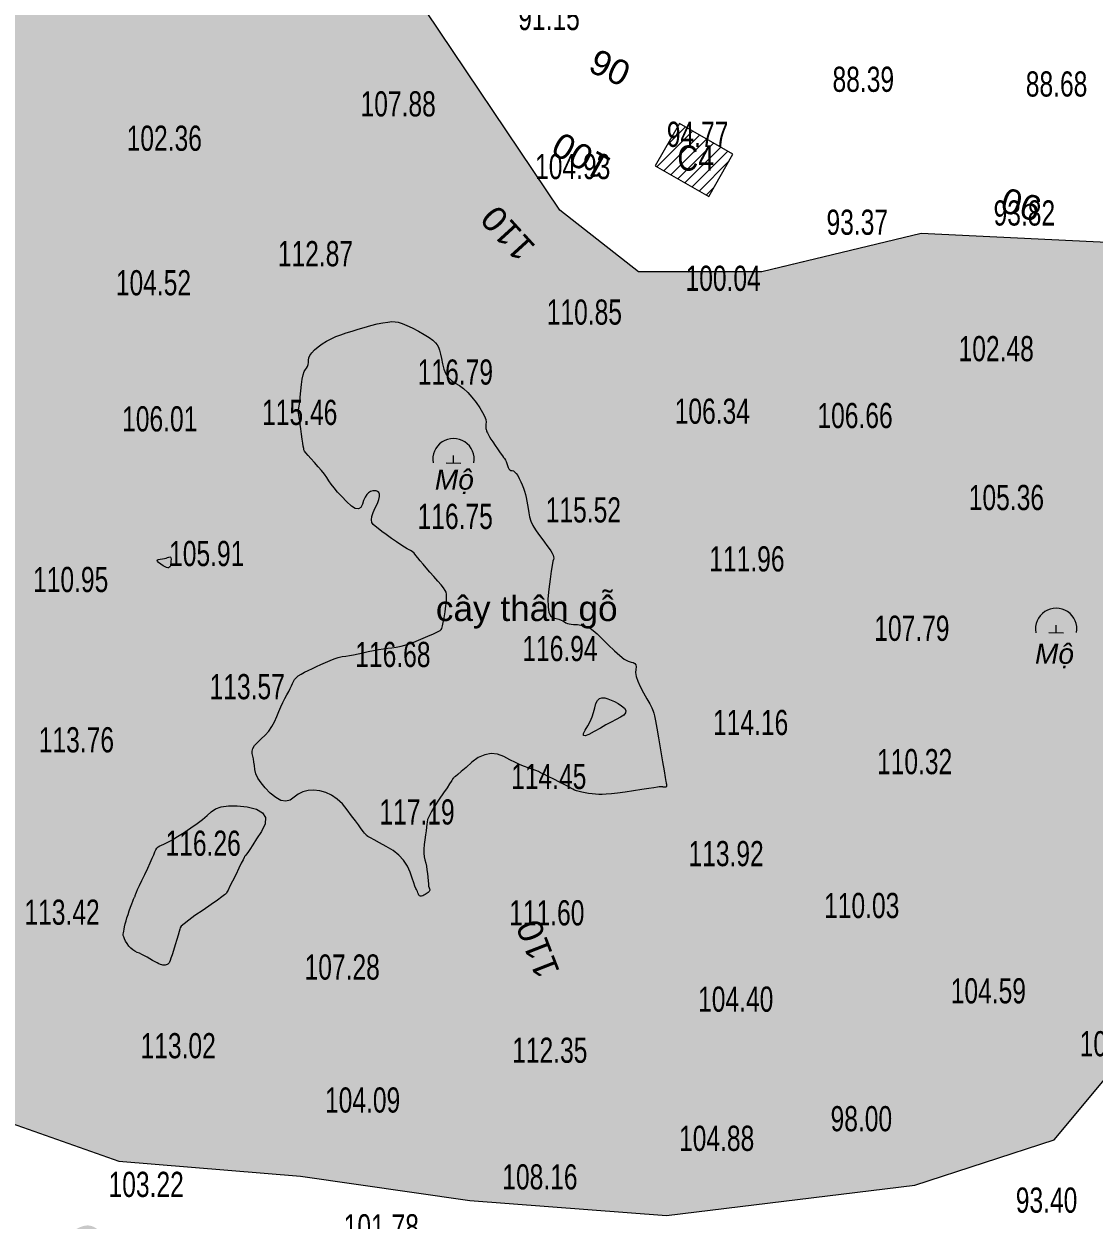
# Model space of a CAD drawing. Header units: metres. Extents: x 431006 to 434411, y 2469261 to 2473208.
# Drawn here: x 433014.6 to 433184.7, y 2471096.4 to 2471286.5 of the extents above; entities that cross this region are included whole.
import ezdxf
from ezdxf.enums import TextEntityAlignment as Align

# ---------------------------------------------------------------- set-up
doc = ezdxf.new("R2010")
doc.units = ezdxf.units.M
doc.header["$MEASUREMENT"] = 0
doc.linetypes.add('ACAD_ISO02W100', pattern=[15, 12, -3])
for name, color, linetype, lineweight in [('1', 8, 'Continuous', 18), ('CAO DO', 8, 'Continuous', 18), ('ghichutenrieng', 8, 'Continuous', 18), ('hanh nha', 8, 'Continuous', 18), ('ks_mo+nghia dia', 8, 'Continuous', 18), ('mat nuoc-ks', 8, 'DUONG_MEP_NUOC', 18), ('MH_DongMuc', 8, 'Continuous', 18), ('MH_DongMuc_Con', 8, 'Continuous', 18), ('nha cua-ks', 8, 'Continuous', 18), ('ranh gioi thuc vat-ks', 8, 'RAO_T_VAT', 18), ('thuc vat-ks', 8, 'Continuous', 18)]:
    doc.layers.add(name, color=color, linetype=linetype, lineweight=lineweight)
doc.styles.add('ghi chu ten rieng', font='')
doc.styles.add('ks_ten cong trinh', font='')
doc.styles.get("Standard").update_dxf_attribs({"font": 'arial.ttf'})
doc.styles.add('THUY', font='')
doc.styles.get('ghi chu ten rieng').set_extended_font_data('.VnArial', italic=True)
doc.styles.get('ks_ten cong trinh').set_extended_font_data('.VnArial')
doc.styles.get('THUY').set_extended_font_data('.VnArial NarrowH')
doc.linetypes.add('DUONG_MEP_NUOC', pattern='A,0.2,[130,ltypeshp.shx,S=0.15,R=0,X=0,Y=0.15],0.05,[130,ltypeshp.shx,S=0.15,R=0,X=0,Y=0.15],1', length=1.25)
doc.linetypes.add('RAO_T_VAT', pattern='A,0,[133,ltypeshp.shx,S=0.34,R=0,X=-0.17,Y=0],-2,[133,ltypeshp.shx,S=0.08,R=0,X=0,Y=0],-1.5,[133,ltypeshp.shx,S=0.08,R=0,X=0,Y=0],-1.5,[133,ltypeshp.shx,S=0.08,R=0,X=0,Y=0],-2', length=7)
pattern_1 = [(45, (0, 0), (-0.8838834765, 0.8838834765), [])]
pattern_2 = [(0, (14.8, 7.6), (0, 20), [0, -20]), (0, (14.76, 7.848), (0, 20), [0, -20]), (0, (14.648, 8.07), (0, 20), [0, -20]), (0, (14.47, 8.248), (0, 20), [0, -20]), (0, (14.248, 8.36), (0, 20), [0, -20]), (0, (14, 8.4), (0, 20), [0, -20]), (0, (13.752, 8.36), (0, 20), [0, -20]), (0, (13.53, 8.248), (0, 20), [0, -20]), (0, (13.352, 8.07), (0, 20), [0, -20]), (0, (13.24, 7.848), (0, 20), [0, -20]), (0, (13.2, 7.6), (0, 20), [0, -20]), (0, (13.24, 7.352), (0, 20), [0, -20]), (0, (13.352, 7.13), (0, 20), [0, -20]), (0, (13.53, 6.952), (0, 20), [0, -20]), (0, (13.752, 6.84), (0, 20), [0, -20]), (0, (14, 6.8), (0, 20), [0, -20]), (0, (14.248, 6.84), (0, 20), [0, -20]), (0, (14.47, 6.952), (0, 20), [0, -20]), (0, (14.648, 7.13), (0, 20), [0, -20]), (0, (14.76, 7.352), (0, 20), [0, -20]), (0, (6.76, 15.352), (0, 20), [0, -20]), (0, (6.648, 15.13), (0, 20), [0, -20]), (0, (6.47, 14.952), (0, 20), [0, -20]), (0, (6.248, 14.84), (0, 20), [0, -20]), (0, (6, 14.8), (0, 20), [0, -20]), (0, (5.752, 14.84), (0, 20), [0, -20]), (0, (5.53, 14.952), (0, 20), [0, -20]), (0, (5.352, 15.13), (0, 20), [0, -20]), (0, (5.24, 15.352), (0, 20), [0, -20]), (0, (5.2, 15.6), (0, 20), [0, -20]), (0, (5.24, 15.848), (0, 20), [0, -20]), (0, (5.352, 16.07), (0, 20), [0, -20]), (0, (5.53, 16.248), (0, 20), [0, -20]), (0, (5.752, 16.36), (0, 20), [0, -20]), (0, (6, 16.4), (0, 20), [0, -20]), (0, (6.248, 16.36), (0, 20), [0, -20]), (0, (6.47, 16.248), (0, 20), [0, -20]), (0, (6.648, 16.07), (0, 20), [0, -20]), (0, (6.76, 15.848), (0, 20), [0, -20]), (0, (6.8, 15.6), (0, 20), [0, -20]), (0, (14, 4), (0, 20), [1.086, -18.914]), (0, (6, 12), (0, 20), [1.086, -18.914]), (90, (14, 4), (-20, 1e-15), [2.8, -17.2]), (90, (6, 12), (-20, 1e-15), [2.8, -17.2])]

# ---------------------------------------------------------------- blocks, each defined once
blk = doc.blocks.new('121223')
at = {"layer": 'ks_mo+nghia dia', "flags": 128}
blk.add_lwpolyline([(2.25, 0.07, 1.2), (-2.25, -0.07)], format="xyb", dxfattribs=at)
for points in [[(-0.81, -0.02), (0.81, 0.02)], [(0, 0), (-0.02, 0.81)]]:
    blk.add_lwpolyline(points, dxfattribs=at)

msp = doc.modelspace()

# ---------------------------------------------------------------- hatches: boundary and pattern name
at = {"layer": 'hanh nha', "lineweight": 0}
h = msp.add_hatch(dxfattribs=at)
h.set_pattern_fill('ANSI31', color=8, scale=10, style=0)
h.set_pattern_definition(pattern_1)
h.paths.add_polyline_path([(433118.8, 2471270.7), (433114.95, 2471263.98), (433123.44, 2471259.11), (433127.29, 2471265.84)])
h.paths.add_polyline_path([(433117.42, 2471262.13), (433125.35, 2471262.13), (433125.35, 2471268.34), (433117.42, 2471268.34)], flags=25)
h = msp.add_hatch(dxfattribs=at)
h.set_pattern_fill('ANSI31', color=32, scale=10, style=0)
h.set_pattern_definition(pattern_1)
h.paths.add_polyline_path([(433118.8, 2471270.7), (433114.95, 2471263.98), (433123.44, 2471259.11), (433127.29, 2471265.84)])
h.paths.add_polyline_path([(433117.42, 2471262.13), (433125.35, 2471262.13), (433125.35, 2471268.34), (433117.42, 2471268.34)], flags=25)
at = {"layer": 'mat nuoc-ks', "linetype": 'ACAD_ISO02W100'}
h = msp.add_hatch(dxfattribs=at)
h.set_pattern_fill('MUDST', color=8, scale=10, style=0)
edge = h.paths.add_edge_path()
edge.add_spline(control_points=[(433569.9, 2471218.68), (433572.5, 2471223.2), (433578.27, 2471231.77), (433584.56, 2471243.51), (433591.83, 2471249.76), (433592.23, 2471254.51), (433590.77, 2471256.89), (433587, 2471261.87), (433584.93, 2471268.88), (433579.85, 2471272.67), (433577.17, 2471273.64), (433571.36, 2471271.9), (433565.26, 2471261.52), (433557.77, 2471249.62), (433550.23, 2471235.21), (433536.79, 2471227.31), (433529.02, 2471216.95), (433525.53, 2471209.52), (433524.49, 2471204.76), (433529.24, 2471200.56), (433532.55, 2471194.39), (433537.76, 2471188.39), (433542.67, 2471187.41), (433545.22, 2471186.72), (433549.27, 2471188.08), (433553.46, 2471197), (433562.85, 2471205.74), (433567.65, 2471214.78), (433569.9, 2471218.68)], knot_values=[0, 0, 0, 0, 15.668948, 30.796388, 40.436659, 42.139875, 44.560425, 48.45629, 61.128792, 64.961136, 67.175633, 69.359874, 82.360227, 100.402317, 113.119858, 129.807315, 145.954708, 150.664909, 155.057005, 158.937635, 168.218878, 176.867974, 180.987826, 183.078612, 184.599529, 193.340147, 210.092845, 223.57294, 223.57294, 223.57294, 223.57294], degree=3, periodic=0)
edge = h.paths.add_edge_path()
edge.add_spline(control_points=[(433495.9, 2471159.05), (433498.98, 2471160.91), (433504.23, 2471165.26), (433510.25, 2471171.34), (433515.72, 2471175.19), (433519.6, 2471177.52), (433522.55, 2471184.25), (433515.74, 2471189.84), (433510.89, 2471194.05), (433506.97, 2471196.17), (433498.01, 2471192.79), (433490.96, 2471183.49), (433477.94, 2471181.96), (433468.95, 2471179.86), (433461.27, 2471176.78), (433455.11, 2471175.84), (433450.91, 2471174.71), (433447.4, 2471173.6), (433446.56, 2471167.73), (433448.21, 2471160.72), (433449.92, 2471153.48), (433452.5, 2471147.95), (433456.94, 2471147.71), (433460.86, 2471150.54), (433469.8, 2471152.58), (433478.52, 2471155.22), (433488.3, 2471156.87), (433493.35, 2471157.5), (433495.9, 2471159.05)], knot_values=[0, 0, 0, 0, 10.791761, 20.333929, 25.54083, 30.969969, 33.446802, 46.368645, 50.382737, 53.708769, 58.95768, 76.82401, 86.731495, 96.834751, 104.68576, 111.451638, 115.266931, 118.104741, 121.499983, 131.092272, 140.011535, 144.966647, 146.709985, 152.571694, 158.77522, 174.112711, 179.784172, 188.741451, 188.741451, 188.741451, 188.741451], degree=3, periodic=0)
edge = h.paths.add_edge_path()
edge.add_spline(control_points=[(433743.81, 2471247.64), (433745.85, 2471249.28), (433749.33, 2471253.77), (433752.32, 2471260.67), (433754.41, 2471267.8), (433752.02, 2471273.46), (433749.19, 2471279.06), (433744.31, 2471281.45), (433740.51, 2471283.25), (433738.23, 2471283.08), (433736.71, 2471283.14), (433735.05, 2471281.37), (433733.63, 2471276.52), (433734.3, 2471268.38), (433730.92, 2471257.77), (433725.68, 2471250.58), (433722.87, 2471243.14), (433724.87, 2471238.32), (433727.1, 2471234.42), (433729.85, 2471233.16), (433732.27, 2471233.57), (433735.08, 2471235.98), (433739.03, 2471240.57), (433741.33, 2471245.64), (433743.81, 2471247.64)], knot_values=[0, 0, 0, 0, 7.851156, 16.56235, 22.79503, 29.197068, 34.338262, 41.198679, 44.932676, 46.570368, 48.085387, 49.199584, 53.454223, 62.861025, 73.461895, 85.864055, 89.733162, 96.524199, 100.47012, 102.903182, 105.085416, 107.429482, 113.783848, 123.33937, 123.33937, 123.33937, 123.33937], degree=3, periodic=0)
edge = h.paths.add_edge_path()
edge.add_spline(control_points=[(433691.81, 2471316.9), (433687.44, 2471313.7), (433681.93, 2471310.49), (433675.26, 2471306.1), (433674.77, 2471302.47), (433676.48, 2471297.8), (433678.26, 2471293.13), (433681.77, 2471288.77), (433689.17, 2471291.09), (433698.87, 2471297.93), (433710.76, 2471302.63), (433718.5, 2471305.4), (433720.48, 2471307.12), (433720.09, 2471312.12), (433718.02, 2471318), (433715.89, 2471324.71), (433713.12, 2471327.62), (433711.1, 2471328.9), (433706.64, 2471328.4), (433700.46, 2471323.44), (433695.04, 2471319.27), (433691.81, 2471316.9)], knot_values=[0, 0, 0, 0, 16.241053, 20.060078, 22.350535, 26.574024, 34.69138, 38.124263, 41.304168, 55.609429, 75.28685, 78.436866, 80.660947, 82.369477, 92.69318, 99.939606, 102.790019, 104.655068, 106.843108, 115.597996, 127.637643, 127.637643, 127.637643, 127.637643], degree=3, periodic=0)
edge = h.paths.add_edge_path()
edge.add_spline(control_points=[(433411.17, 2471179.13), (433411.1, 2471181.52), (433411.83, 2471185.32), (433413.66, 2471190.28), (433410.6, 2471194.4), (433404.36, 2471196.25), (433397.15, 2471198.5), (433390.09, 2471197.27), (433380.98, 2471192.17), (433378, 2471180.67), (433373.12, 2471171.93), (433374.1, 2471165.38), (433381.6, 2471164.39), (433388.76, 2471166.33), (433396.78, 2471166.04), (433402.51, 2471168.1), (433408.02, 2471169.04), (433409.28, 2471174.34), (433411.22, 2471177.37), (433411.17, 2471179.13)], knot_values=[0, 0, 0, 0, 7.164413, 11.963829, 14.164885, 21.648544, 30.769172, 36.593235, 42.637805, 61.05058, 69.330958, 72.396011, 79.028019, 87.401143, 96.076162, 102.031465, 106.145938, 111.306011, 116.594786, 116.594786, 116.594786, 116.594786], degree=3, periodic=0)
edge = h.paths.add_edge_path()
edge.add_spline(control_points=[(433437.7, 2471207.71), (433441.57, 2471209.7), (433447.14, 2471213.43), (433451.73, 2471219.53), (433454.66, 2471223.12), (433455.44, 2471227.53), (433454.48, 2471232.5), (433451.73, 2471237.4), (433446.22, 2471239.33), (433440.6, 2471238.53), (433434.75, 2471238.26), (433426.4, 2471235.93), (433420.51, 2471228.01), (433413.91, 2471219.97), (433412.49, 2471212.32), (433410.94, 2471207.22), (433411.33, 2471202.17), (433416.48, 2471200.54), (433419.99, 2471198.12), (433422.82, 2471196.93), (433424.7, 2471197.63), (433429.19, 2471201.61), (433433.35, 2471205.47), (433437.7, 2471207.71)], knot_values=[0, 0, 0, 0, 13.052374, 19.47952, 22.955741, 26.719368, 32.427049, 38.051426, 42.526484, 48.952126, 54.917155, 60.160813, 74.325072, 82.912655, 91.095923, 97.072904, 99.061958, 105.469645, 110.247247, 112.778911, 113.961503, 116.04848, 130.711878, 130.711878, 130.711878, 130.711878], degree=3, periodic=0)
edge = h.paths.add_edge_path()
edge.add_spline(control_points=[(433420.99, 2471145.15), (433419.16, 2471145.92), (433416.63, 2471147.32), (433413.12, 2471149.2), (433410.26, 2471149.39), (433407.84, 2471148.99), (433405.8, 2471148.18), (433405.14, 2471146.24), (433403.79, 2471144.2), (433405.58, 2471140.4), (433407.68, 2471136.71), (433410.15, 2471133.23), (433412.49, 2471130.66), (433415.99, 2471129.73), (433419.24, 2471129.88), (433422.19, 2471130.27), (433424.84, 2471130.32), (433426.98, 2471132.24), (433428.84, 2471133.82), (433429.12, 2471135.96), (433429.46, 2471138.63), (433425.83, 2471141.91), (433423.14, 2471144.25), (433420.99, 2471145.15)], knot_values=[0, 0, 0, 0, 5.940014, 8.707143, 11.814228, 14.255488, 16.201992, 17.891792, 20.165927, 23.100072, 29.260309, 33.465115, 35.812697, 39.518374, 43.755832, 45.560096, 48.497174, 51.345389, 53.969259, 55.413184, 57.702023, 61.647403, 68.663212, 68.663212, 68.663212, 68.663212], degree=3, periodic=0)
edge = h.paths.add_edge_path()
edge.add_spline(control_points=[(433283.63, 2471117.57), (433283.16, 2471119.07), (433282.44, 2471121.48), (433280.6, 2471124.73), (433278.35, 2471127.56), (433274.79, 2471129.34), (433271.29, 2471131.55), (433267.66, 2471132.19), (433265.21, 2471133.15), (433263.69, 2471133.49), (433260.8, 2471132.6), (433257.79, 2471128.82), (433253.2, 2471126.07), (433250.26, 2471122.96), (433248.97, 2471120.45), (433247.93, 2471118.37), (433248.48, 2471115.94), (433251.67, 2471114), (433254.98, 2471111.61), (433257.25, 2471108.09), (433258.58, 2471104.37), (433260.15, 2471101.19), (433260.97, 2471098.79), (433261.54, 2471097.82), (433262.98, 2471096.64), (433266.46, 2471097.82), (433271.42, 2471097.67), (433276.63, 2471100.19), (433281.52, 2471101.74), (433284.08, 2471103.7), (433285.53, 2471104.73), (433285.92, 2471107.64), (433285.23, 2471111.88), (433284.2, 2471115.77), (433283.63, 2471117.57)], knot_values=[0, 0, 0, 0, 4.708643, 7.475757, 11.194921, 15.330325, 19.260446, 23.510573, 26.186164, 27.231166, 28.068974, 35.053057, 40.926298, 44.136596, 47.691937, 49.448753, 50.885611, 54.669146, 59.921195, 63.223059, 66.985804, 71.771868, 73.837006, 74.585152, 75.100688, 79.294761, 83.889385, 90.366541, 96.123442, 99.077095, 100.192779, 101.153811, 107.488784, 113.164855, 113.164855, 113.164855, 113.164855], degree=3, periodic=0)
edge = h.paths.add_edge_path()
edge.add_spline(control_points=[(433285.18, 2471200.3), (433287.28, 2471198.33), (433290.54, 2471195.25), (433295.89, 2471192.08), (433299.64, 2471190.13), (433303.08, 2471189.84), (433305.44, 2471191.39), (433306.57, 2471194.38), (433307.38, 2471199.18), (433302.06, 2471204.59), (433293.89, 2471206.44), (433288.78, 2471212.05), (433284.76, 2471215.89), (433280.69, 2471215.74), (433277.34, 2471212.76), (433279.03, 2471206.01), (433282.62, 2471202.69), (433285.18, 2471200.3)], knot_values=[0, 0, 0, 0, 8.64401, 13.35178, 18.6244, 21.267584, 23.183196, 26.61273, 30.546438, 37.094598, 46.508781, 55.188335, 59.657587, 62.131709, 66.834079, 70.701759, 81.189482, 81.189482, 81.189482, 81.189482], degree=3, periodic=0)
edge = h.paths.add_edge_path()
edge.add_spline(control_points=[(433315.02, 2471177.8), (433315.95, 2471175.63), (433317.37, 2471171.8), (433319.49, 2471167.55), (433320.54, 2471164.49), (433322.87, 2471163.62), (433325.58, 2471163.55), (433328.8, 2471165.35), (433332.32, 2471166.86), (433335.57, 2471168.66), (433338.03, 2471171.13), (433338.18, 2471174.46), (433335.87, 2471181.95), (433330.6, 2471188.95), (433325.57, 2471194.64), (433323.37, 2471197.3), (433319.83, 2471196.25), (433316.26, 2471196.34), (433313.18, 2471194.64), (433311.25, 2471192.68), (433309.34, 2471189.7), (433312.13, 2471184.3), (433313.88, 2471180.47), (433315.02, 2471177.8)], knot_values=[0, 0, 0, 0, 7.070893, 12.0797, 14.738254, 15.91586, 19.28845, 22.520162, 26.772944, 30.796942, 33.714156, 36.698107, 40.179434, 57.268243, 61.713482, 63.717825, 66.822921, 71.391263, 74.679278, 76.871929, 79.765986, 84.45894, 93.163685, 93.163685, 93.163685, 93.163685], degree=3, periodic=0)
edge = h.paths.add_edge_path()
edge.add_spline(control_points=[(433332.47, 2471135.3), (433334.96, 2471134.61), (433339.1, 2471132.56), (433343.94, 2471129.6), (433347.15, 2471127.06), (433351.47, 2471127.55), (433353.41, 2471131.69), (433356.36, 2471135.07), (433357.35, 2471138.33), (433359.41, 2471140.29), (433359, 2471143.24), (433353.47, 2471145.49), (433348.55, 2471149.37), (433345.57, 2471154.86), (433345.78, 2471158.82), (433344.14, 2471161.75), (433343.47, 2471165.07), (433340.85, 2471166.53), (433338.09, 2471166.19), (433334.36, 2471165.93), (433330.97, 2471163.89), (433325.68, 2471160.77), (433320.75, 2471157.13), (433318.08, 2471152.15), (433315.86, 2471149.16), (433317.49, 2471145.37), (433321.98, 2471139.68), (433327.98, 2471136.53), (433332.47, 2471135.3)], knot_values=[0, 0, 0, 0, 7.773387, 13.584522, 17.337568, 19.379688, 25.69711, 29.342284, 32.925118, 35.788865, 37.080482, 41.11992, 51.634229, 56.341687, 58.967044, 63.206323, 66.221849, 68.641153, 71.313415, 74.442529, 79.773773, 82.814827, 93.0403, 97.218875, 100.037485, 103.419275, 108.275027, 122.238503, 122.238503, 122.238503, 122.238503], degree=3, periodic=0)
edge = h.paths.add_edge_path()
edge.add_spline(control_points=[(433297.05, 2471034.53), (433298, 2471038.93), (433300.15, 2471046.26), (433302.75, 2471054.65), (433304.08, 2471058.9), (433304.3, 2471060.65), (433301.26, 2471064.35), (433295.74, 2471065.19), (433291.23, 2471067.66), (433289.42, 2471068.12), (433285.7, 2471066), (433283.35, 2471056.82), (433277.27, 2471044.72), (433271.03, 2471033.36), (433269.58, 2471025.45), (433269.22, 2471021.65), (433272.23, 2471019.5), (433274.75, 2471017.16), (433278.29, 2471016.21), (433280.9, 2471017.35), (433284.54, 2471017.94), (433289.42, 2471022.75), (433295.6, 2471027.41), (433296.7, 2471032.92), (433297.05, 2471034.53)], knot_values=[0, 0, 0, 0, 13.494391, 22.987683, 26.09904, 27.126986, 27.969547, 39.804555, 42.463137, 43.554823, 45.187978, 54.389295, 69.881883, 87.015905, 91.885646, 94.645982, 97.468252, 102.058136, 105.25142, 107.634378, 110.408989, 116.127049, 127.512394, 132.449521, 132.449521, 132.449521, 132.449521], degree=3, periodic=0)
edge = h.paths.add_edge_path()
edge.add_spline(control_points=[(433222.58, 2471080.23), (433225.92, 2471080.97), (433233.34, 2471082.5), (433241.98, 2471084.65), (433249.6, 2471085.42), (433253.88, 2471087.27), (433257.16, 2471090.54), (433257.38, 2471096.17), (433253.26, 2471100.9), (433250.78, 2471107.55), (433246.15, 2471110.27), (433239.76, 2471112.87), (433232.37, 2471111.73), (433223.82, 2471109.66), (433217.35, 2471106.73), (433212.17, 2471102.26), (433206.99, 2471102.11), (433202.92, 2471103.64), (433199.38, 2471103.53), (433195.56, 2471103.44), (433192.96, 2471100.75), (433189.98, 2471097.11), (433191.14, 2471090.83), (433190.76, 2471084.54), (433193.16, 2471079.48), (433194.04, 2471075.84), (433195.64, 2471073.9), (433197.88, 2471072.43), (433201.68, 2471074.63), (433206.24, 2471075.85), (433211.87, 2471078.18), (433217.32, 2471079.31), (433221.16, 2471079.92), (433222.58, 2471080.23)], knot_values=[0, 0, 0, 0, 10.262676, 22.749285, 26.653975, 33.167794, 36.37943, 39.930761, 48.744527, 54.346588, 60.666486, 63.986025, 75.001958, 81.850859, 90.613509, 96.044669, 101.844858, 105.009823, 108.999559, 112.435351, 115.920906, 119.724409, 126.02728, 133.656882, 138.550398, 142.545182, 144.68781, 146.004443, 150.18674, 155.861973, 160.905422, 168.202057, 172.557603, 172.557603, 172.557603, 172.557603], degree=3, periodic=0)
edge = h.paths.add_edge_path()
edge.add_spline(control_points=[(433116.26, 2470987.3), (433117.86, 2470989.98), (433120.43, 2470994.4), (433124.07, 2471000.79), (433128.4, 2471003.42), (433130.09, 2471007.16), (433128.33, 2471011.27), (433123.89, 2471014.89), (433119.44, 2471018.83), (433115.61, 2471021.66), (433112.88, 2471022.25), (433109.94, 2471022.63), (433108.7, 2471018.57), (433108.64, 2471015.07), (433106.03, 2471011.44), (433102.49, 2471010.49), (433097.39, 2471007.35), (433098.68, 2470999.04), (433091.43, 2470996.11), (433090.31, 2470990.74), (433088.49, 2470986.36), (433092.02, 2470980.94), (433097.89, 2470977.95), (433103.63, 2470977.07), (433107.92, 2470976.87), (433110.51, 2470979.14), (433113.8, 2470982.13), (433115.2, 2470985.51), (433116.26, 2470987.3)], knot_values=[0, 0, 0, 0, 9.368311, 15.458074, 21.658447, 24.044025, 26.995478, 34.085003, 41.105369, 45.021243, 47.96941, 49.674176, 53.045252, 58.0172, 60.896219, 65.534076, 68.805932, 77.883191, 84.957513, 88.337043, 93.946158, 98.082708, 106.212865, 113.01431, 115.746521, 118.474801, 122.873735, 129.125352, 129.125352, 129.125352, 129.125352], degree=3, periodic=0)
edge = h.paths.add_edge_path()
edge.add_spline(control_points=[(433105.97, 2471043.75), (433106.6, 2471042.87), (433108.22, 2471041.25), (433110.59, 2471039.64), (433112.36, 2471038.08), (433113.79, 2471038.08), (433115.85, 2471038.71), (433117.95, 2471042.3), (433120.24, 2471047.33), (433122.02, 2471052.24), (433123.08, 2471055.35), (433123.46, 2471057.2), (433119.03, 2471059.29), (433112.5, 2471057.12), (433105.7, 2471057.05), (433102.18, 2471058.21), (433100.58, 2471057.36), (433100.66, 2471055.48), (433100.8, 2471052.19), (433103.57, 2471048.5), (433105.01, 2471045.08), (433105.97, 2471043.75)], knot_values=[0, 0, 0, 0, 3.227606, 6.745413, 8.763181, 9.951452, 10.843698, 15.133045, 21.272505, 28.078949, 30.213954, 31.74428, 32.763172, 43.455449, 51.440696, 53.015325, 54.161476, 56.234607, 57.946938, 64.230526, 69.158211, 69.158211, 69.158211, 69.158211], degree=3, periodic=0)
edge = h.paths.add_edge_path()
edge.add_spline(control_points=[(433028.78, 2471065.9), (433030.32, 2471065.89), (433033.09, 2471066.38), (433036.68, 2471068.71), (433040.81, 2471070.07), (433045.33, 2471071.54), (433050.94, 2471071.13), (433058.14, 2471068.74), (433066.15, 2471065.53), (433072.68, 2471061.95), (433077.59, 2471062.19), (433082.24, 2471065.38), (433084.74, 2471070.82), (433088.09, 2471075.89), (433089.47, 2471080.9), (433084.69, 2471086.27), (433078.51, 2471089.35), (433072.78, 2471093.14), (433063.81, 2471093.25), (433053.9, 2471091.88), (433043.29, 2471090.17), (433036.31, 2471090.23), (433031.64, 2471091.96), (433027.99, 2471093.3), (433025.11, 2471096.31), (433019.73, 2471093.26), (433014.56, 2471089.1), (433008.28, 2471084.31), (433007.2, 2471078.89), (433009.05, 2471074.26), (433013.63, 2471070.18), (433018.6, 2471067.07), (433023.7, 2471064.77), (433026.9, 2471065.93), (433028.78, 2471065.9)], knot_values=[0, 0, 0, 0, 4.627449, 8.094903, 12.749427, 17.645115, 22.194784, 29.301949, 40.298733, 48.332935, 50.880819, 54.628521, 64.485957, 68.255899, 73.159941, 78.534316, 87.765236, 94.520527, 98.339878, 114.19586, 124.654001, 130.612313, 134.818815, 139.430504, 142.517341, 145.70266, 155.516669, 164.40645, 167.459067, 171.408877, 178.699997, 185.394016, 189.220057, 194.856333, 194.856333, 194.856333, 194.856333], degree=3, periodic=0)
edge = h.paths.add_edge_path()
edge.add_spline(control_points=[(433156.24, 2471052.73), (433153.84, 2471054.15), (433151.3, 2471058.3), (433148.25, 2471062.47), (433144.88, 2471064.74), (433140.83, 2471063.68), (433134.66, 2471061.96), (433128.96, 2471056.33), (433125.65, 2471048.07), (433123.52, 2471040.19), (433125.37, 2471031.38), (433132.2, 2471025.77), (433137.05, 2471020.33), (433142.18, 2471018.82), (433146.09, 2471019.75), (433150.31, 2471021.47), (433157.31, 2471025.45), (433161.56, 2471031.99), (433166.45, 2471036.3), (433167.46, 2471038.78), (433166.95, 2471042.56), (433161.63, 2471046.46), (433158.62, 2471051.33), (433156.24, 2471052.73)], knot_values=[0, 0, 0, 0, 8.384023, 13.844371, 15.579185, 20.145863, 25.237957, 35.165999, 42.382959, 51.955984, 59.312078, 67.804495, 77.753648, 80.695753, 83.221209, 89.594827, 94.417745, 107.07313, 112.448975, 113.570617, 114.950834, 123.455546, 131.731679, 131.731679, 131.731679, 131.731679], degree=3, periodic=0)
h.paths.add_polyline_path([(433555.34, 2471224.65), (433563.29, 2471224.65), (433563.29, 2471233.48), (433555.34, 2471233.48)], flags=24)
h.paths.add_polyline_path([(433480.9, 2471164.71), (433488.85, 2471164.71), (433488.85, 2471173.55), (433480.9, 2471173.55)], flags=24)
h.paths.add_polyline_path([(433736.12, 2471252.13), (433744.08, 2471252.13), (433744.08, 2471260.97), (433736.12, 2471260.97)], flags=24)
h.paths.add_polyline_path([(433693.12, 2471303.63), (433701.07, 2471303.63), (433701.07, 2471312.46), (433693.12, 2471312.46)], flags=24)
h.paths.add_polyline_path([(433389.81, 2471175.36), (433397.77, 2471175.36), (433397.77, 2471184.2), (433389.81, 2471184.2)], flags=24)
h.paths.add_polyline_path([(433428.74, 2471218.54), (433436.69, 2471218.54), (433436.69, 2471227.37), (433428.74, 2471227.37)], flags=24)
h.paths.add_polyline_path([(433415.26, 2471134.65), (433423.21, 2471134.65), (433423.21, 2471143.48), (433415.26, 2471143.48)], flags=24)
h.paths.add_polyline_path([(433290.19, 2471197.11), (433298.14, 2471197.11), (433298.14, 2471205.94), (433290.19, 2471205.94)], flags=24)
h.paths.add_polyline_path([(433320.6, 2471175.07), (433328.56, 2471175.07), (433328.56, 2471183.9), (433320.6, 2471183.9)], flags=24)
h.paths.add_polyline_path([(433333.46, 2471140.53), (433341.41, 2471140.53), (433341.41, 2471149.37), (433333.46, 2471149.37)], flags=24)
h.paths.add_polyline_path([(433284.38, 2471036.05), (433292.33, 2471036.05), (433292.33, 2471044.88), (433284.38, 2471044.88)], flags=24)
h.paths.add_polyline_path([(433222.33, 2471088.3), (433230.29, 2471088.3), (433230.29, 2471097.13), (433222.33, 2471097.13)], flags=24)
h.paths.add_polyline_path([(433266.48, 2471110.23), (433274.43, 2471110.23), (433274.43, 2471119.07), (433266.48, 2471119.07)], flags=24)
h.paths.add_polyline_path([(433104.77, 2470992.83), (433112.72, 2470992.83), (433112.72, 2471001.66), (433104.77, 2471001.66)], flags=24)
h.paths.add_polyline_path([(433109.23, 2471045.95), (433117.19, 2471045.95), (433117.19, 2471054.78), (433109.23, 2471054.78)], flags=24)
h.paths.add_polyline_path([(433043.09, 2471076.73), (433051.04, 2471076.73), (433051.04, 2471085.56), (433043.09, 2471085.56)], flags=24)
h.paths.add_polyline_path([(433140, 2471037.03), (433147.96, 2471037.03), (433147.96, 2471045.86), (433140, 2471045.86)], flags=24)
at = {"layer": 'thuc vat-ks'}
h = msp.add_hatch(dxfattribs=at)
h.set_pattern_fill('217B', color=8, scale=20, style=0, pattern_type=2)
h.set_pattern_definition(pattern_2)
h.paths.add_polyline_path([(432933.4, 2471180), (432955.06, 2471173.27), (432963.24, 2471160.78), (432963.24, 2471144.92), (432971.9, 2471129.06), (432980.08, 2471123.29), (433029.66, 2471105.82), (433058.53, 2471103.42), (433085.48, 2471099.57), (433116.75, 2471097.17), (433156.21, 2471101.97), (433178.35, 2471109.18), (433187.97, 2471120.72), (433197.15, 2471170.89), (433207.73, 2471180.02), (433224.09, 2471183.86), (433253.45, 2471170.41), (433270.77, 2471164.64), (433283.28, 2471171.85), (433281.36, 2471190.11), (433266.44, 2471206.93), (433217.35, 2471250.34), (433157.22, 2471253.24), (433131.88, 2471247.16), (433112.28, 2471247.16), (433099.78, 2471256.95), (433076.39, 2471291.76), (433063.55, 2471306.27), (433039.56, 2471308.97), (433021.99, 2471309.65), (433008.47, 2471317.41), (432992.54, 2471340.35), (432981.05, 2471339), (432971.25, 2471328.88), (432960.78, 2471292.43), (432943.95, 2471282.24), (432938.73, 2471270.16), (432941.33, 2471242.83), (432932.55, 2471230.03), (432924.72, 2471225.06), (432919.73, 2471218.66), (432917.12, 2471208.47), (432918.31, 2471197.09), (432921.39, 2471190.69)])
h = msp.add_hatch(dxfattribs=at)
h.set_pattern_fill('217B', color=9, scale=20, style=0, pattern_type=2)
h.set_pattern_definition(pattern_2)
edge = h.paths.add_edge_path()
edge.add_line((433139.36, 2471248.96), (433131.88, 2471247.16))
edge.add_line((433131.88, 2471247.16), (433112.28, 2471247.16))
edge.add_line((433112.28, 2471247.16), (433099.78, 2471256.95))
edge.add_line((433099.78, 2471256.95), (433076.39, 2471291.76))
edge.add_line((433076.39, 2471291.76), (433063.55, 2471306.27))
edge.add_line((433063.55, 2471306.27), (433039.56, 2471308.97))
edge.add_line((433039.56, 2471308.97), (433021.99, 2471309.65))
edge.add_line((433021.99, 2471309.65), (433008.47, 2471317.41))
edge.add_line((433008.47, 2471317.41), (432992.54, 2471340.35))
edge.add_line((432992.54, 2471340.35), (432981.05, 2471339))
edge.add_line((432981.05, 2471339), (432971.25, 2471328.88))
edge.add_line((432971.25, 2471328.88), (432960.78, 2471292.43))
edge.add_line((432960.78, 2471292.43), (432943.95, 2471282.24))
edge.add_line((432943.95, 2471282.24), (432938.73, 2471270.16))
edge.add_line((432938.73, 2471270.16), (432941.33, 2471242.83))
edge.add_line((432941.33, 2471242.83), (432932.55, 2471230.03))
edge.add_line((432932.55, 2471230.03), (432924.72, 2471225.06))
edge.add_line((432924.72, 2471225.06), (432919.73, 2471218.66))
edge.add_line((432919.73, 2471218.66), (432917.12, 2471208.47))
edge.add_line((432917.12, 2471208.47), (432918.31, 2471197.09))
edge.add_line((432918.31, 2471197.09), (432921.39, 2471190.69))
edge.add_line((432921.39, 2471190.69), (432933.4, 2471180))
edge.add_line((432933.4, 2471180), (432955.06, 2471173.27))
edge.add_line((432955.06, 2471173.27), (432963.24, 2471160.78))
edge.add_line((432963.24, 2471160.78), (432963.24, 2471144.92))
edge.add_line((432963.24, 2471144.92), (432971.9, 2471129.06))
edge.add_line((432971.9, 2471129.06), (432980.08, 2471123.29))
edge.add_line((432980.08, 2471123.29), (433002.98, 2471115.22))

# ---------------------------------------------------------------- linework, layer by layer
at = {"layer": 'MH_DongMuc_Con', "color": 8, "lineweight": 0}
for points, elevation in [([(433070.76, 2471238.86), (433071.65, 2471239.05), (433072.41, 2471239.17), (433073.05, 2471239.23), (433073.57, 2471239.22), (433074.08, 2471239.13), (433074.71, 2471238.93), (433075.45, 2471238.63), (433076.31, 2471238.22), (433077.28, 2471237.71), (433078.22, 2471237.18), (433078.99, 2471236.69), (433079.59, 2471236.26), (433080.02, 2471235.87), (433080.29, 2471235.54), (433080.46, 2471235.17), (433080.63, 2471234.68), (433080.8, 2471234.08), (433080.96, 2471233.36), (433081.12, 2471232.52), (433081.32, 2471231.68), (433081.63, 2471230.96), (433082.04, 2471230.35), (433082.54, 2471229.85), (433083.15, 2471229.47), (433083.81, 2471229.09), (433084.47, 2471228.59), (433085.13, 2471227.98), (433085.79, 2471227.25), (433086.45, 2471226.4), (433087.05, 2471225.55), (433087.5, 2471224.81), (433087.82, 2471224.19), (433088, 2471223.67), (433088.04, 2471223.27), (433088.02, 2471222.94), (433088.01, 2471222.66), (433088.01, 2471222.43), (433088.03, 2471222.25), (433088.06, 2471222.11), (433088.1, 2471221.99), (433088.14, 2471221.86), (433088.19, 2471221.73), (433088.25, 2471221.58), (433088.32, 2471221.43), (433088.42, 2471221.23), (433088.59, 2471220.94), (433088.82, 2471220.57), (433089.12, 2471220.11), (433089.48, 2471219.57), (433089.86, 2471219.02), (433090.18, 2471218.56), (433090.45, 2471218.18), (433090.67, 2471217.88), (433090.84, 2471217.66), (433090.98, 2471217.47), (433091.11, 2471217.24), (433091.24, 2471216.98), (433091.35, 2471216.69), (433091.45, 2471216.37), (433091.56, 2471216.06), (433091.69, 2471215.83), (433091.84, 2471215.67), (433092, 2471215.58), (433092.18, 2471215.56), (433092.38, 2471215.52), (433092.59, 2471215.37), (433092.82, 2471215.12), (433093.07, 2471214.76), (433093.33, 2471214.3), (433093.58, 2471213.78), (433093.81, 2471213.27), (433094, 2471212.77), (433094.17, 2471212.27), (433094.31, 2471211.77), (433094.43, 2471211.26), (433094.54, 2471210.72), (433094.65, 2471210.14), (433094.74, 2471209.52), (433094.83, 2471208.87), (433094.96, 2471208.19), (433095.18, 2471207.51), (433095.49, 2471206.83), (433095.89, 2471206.14), (433096.38, 2471205.45), (433096.89, 2471204.78), (433097.34, 2471204.19), (433097.73, 2471203.65), (433098.07, 2471203.18), (433098.34, 2471202.78), (433098.56, 2471202.43), (433098.71, 2471202.12), (433098.79, 2471201.86), (433098.8, 2471201.64), (433098.75, 2471201.45), (433098.66, 2471201.14), (433098.54, 2471200.5), (433098.39, 2471199.56), (433098.22, 2471198.3), (433098.03, 2471196.73), (433097.89, 2471195.17), (433097.9, 2471193.93), (433098.04, 2471193.01), (433098.32, 2471192.42), (433098.75, 2471192.16), (433099.21, 2471192.05), (433099.62, 2471191.94), (433099.97, 2471191.81), (433100.26, 2471191.67), (433100.5, 2471191.52), (433100.72, 2471191.37), (433100.97, 2471191.26), (433101.26, 2471191.18), (433101.58, 2471191.14), (433101.93, 2471191.12), (433102.28, 2471191.11), (433102.59, 2471191.09), (433102.86, 2471191.05), (433103.09, 2471191), (433103.28, 2471190.94), (433103.45, 2471190.88), (433103.64, 2471190.82), (433103.84, 2471190.76), (433104.06, 2471190.71), (433104.29, 2471190.66), (433104.61, 2471190.51), (433105.09, 2471190.16), (433105.72, 2471189.6), (433106.52, 2471188.84), (433107.47, 2471187.88), (433108.44, 2471186.91), (433109.29, 2471186.16), (433110.01, 2471185.61), (433110.61, 2471185.26), (433111.09, 2471185.13), (433111.45, 2471185.05), (433111.71, 2471184.9), (433111.86, 2471184.67), (433111.9, 2471184.36), (433111.84, 2471183.96), (433111.8, 2471183.47), (433111.91, 2471182.85), (433112.15, 2471182.11), (433112.54, 2471181.24), (433113.07, 2471180.26), (433113.62, 2471179.29), (433114.06, 2471178.48), (433114.39, 2471177.83), (433114.61, 2471177.34), (433114.73, 2471177.02), (433114.82, 2471176.58), (433114.97, 2471175.79), (433115.18, 2471174.62), (433115.44, 2471173.08), (433115.77, 2471171.17), (433116.09, 2471169.29), (433116.34, 2471167.82), (433116.52, 2471166.77), (433116.64, 2471166.13), (433116.68, 2471165.91), (433116.69, 2471165.89), (433116.7, 2471165.84), (433116.72, 2471165.78), (433116.73, 2471165.7), (433116.74, 2471165.6), (433116.75, 2471165.5), (433116.74, 2471165.42), (433116.71, 2471165.35), (433116.67, 2471165.3), (433116.6, 2471165.26), (433116.53, 2471165.24), (433116.45, 2471165.23), (433116.38, 2471165.23), (433116.3, 2471165.24), (433116.22, 2471165.26), (433116.13, 2471165.29), (433116.02, 2471165.3), (433115.89, 2471165.3), (433115.75, 2471165.3), (433115.58, 2471165.28), (433115.28, 2471165.24), (433114.72, 2471165.16), (433113.9, 2471165.04), (433112.83, 2471164.88), (433111.5, 2471164.67), (433110.14, 2471164.47), (433108.95, 2471164.31), (433107.96, 2471164.2), (433107.14, 2471164.13), (433106.51, 2471164.1), (433105.98, 2471164.1), (433105.43, 2471164.13), (433104.89, 2471164.18), (433104.34, 2471164.25), (433103.8, 2471164.34), (433103.28, 2471164.44), (433102.82, 2471164.55), (433102.43, 2471164.67), (433102.11, 2471164.79), (433101.85, 2471164.93), (433101.54, 2471165.1), (433101.09, 2471165.34), (433100.48, 2471165.66), (433099.73, 2471166.04), (433098.83, 2471166.5), (433097.94, 2471166.94), (433097.24, 2471167.29), (433096.72, 2471167.55), (433096.39, 2471167.71), (433096.24, 2471167.78), (433096.13, 2471167.82), (433095.93, 2471167.89), (433095.63, 2471168), (433095.23, 2471168.14), (433094.74, 2471168.31), (433094.16, 2471168.53), (433093.48, 2471168.82), (433092.71, 2471169.18), (433091.84, 2471169.6), (433090.88, 2471170.1), (433089.87, 2471170.48), (433088.85, 2471170.58), (433087.83, 2471170.41), (433086.81, 2471169.94), (433085.79, 2471169.2), (433084.86, 2471168.39), (433084.11, 2471167.75), (433083.55, 2471167.27), (433083.18, 2471166.96), (433083, 2471166.81), (433082.92, 2471166.74), (433082.86, 2471166.69), (433082.81, 2471166.65), (433082.78, 2471166.61), (433082.76, 2471166.59), (433082.75, 2471166.57), (433082.74, 2471166.56), (433082.73, 2471166.54), (433082.72, 2471166.53), (433082.71, 2471166.53), (433082.7, 2471166.52), (433082.69, 2471166.49), (433082.67, 2471166.45), (433082.64, 2471166.4), (433082.61, 2471166.33), (433082.5, 2471166.16), (433082.25, 2471165.76), (433081.85, 2471165.16), (433081.3, 2471164.35), (433080.61, 2471163.32), (433079.92, 2471162.27), (433079.38, 2471161.38), (433078.99, 2471160.66), (433078.75, 2471160.1), (433078.67, 2471159.71), (433078.64, 2471159.35), (433078.6, 2471158.89), (433078.53, 2471158.33), (433078.44, 2471157.67), (433078.32, 2471156.9), (433078.21, 2471156.12), (433078.16, 2471155.41), (433078.17, 2471154.76), (433078.22, 2471154.19), (433078.33, 2471153.68), (433078.46, 2471153.19), (433078.57, 2471152.67), (433078.65, 2471152.11), (433078.72, 2471151.53), (433078.77, 2471150.92), (433078.82, 2471150.34), (433078.87, 2471149.87), (433078.92, 2471149.51), (433078.98, 2471149.24), (433079.05, 2471149.09), (433079.1, 2471148.98), (433079.1, 2471148.87), (433079.06, 2471148.76), (433078.98, 2471148.65), (433078.85, 2471148.53), (433078.7, 2471148.41), (433078.54, 2471148.3), (433078.36, 2471148.19), (433078.17, 2471148.08), (433077.97, 2471147.98), (433077.78, 2471147.9), (433077.61, 2471147.9), (433077.47, 2471147.96), (433077.36, 2471148.08), (433077.28, 2471148.26), (433077.22, 2471148.47), (433077.15, 2471148.64), (433077.09, 2471148.78), (433077.03, 2471148.89), (433076.97, 2471148.97), (433076.88, 2471149.13), (433076.74, 2471149.49), (433076.54, 2471150.04), (433076.28, 2471150.78), (433075.96, 2471151.72), (433075.53, 2471152.71), (433074.94, 2471153.62), (433074.18, 2471154.45), (433073.26, 2471155.18), (433072.17, 2471155.84), (433071.11, 2471156.4), (433070.27, 2471156.85), (433069.65, 2471157.19), (433069.25, 2471157.43), (433069.06, 2471157.56), (433068.97, 2471157.66), (433068.86, 2471157.79), (433068.72, 2471157.96), (433068.56, 2471158.17), (433068.37, 2471158.42), (433068.11, 2471158.76), (433067.74, 2471159.25), (433067.27, 2471159.9), (433066.68, 2471160.69), (433065.98, 2471161.64), (433065.21, 2471162.58), (433064.38, 2471163.35), (433063.5, 2471163.96), (433062.58, 2471164.4), (433061.6, 2471164.67), (433060.63, 2471164.78), (433059.74, 2471164.73), (433058.93, 2471164.53), (433058.2, 2471164.16), (433057.54, 2471163.64), (433056.9, 2471163.19), (433056.19, 2471163.02), (433055.44, 2471163.15), (433054.62, 2471163.58), (433053.75, 2471164.29), (433052.94, 2471165.13), (433052.28, 2471165.93), (433051.79, 2471166.68), (433051.47, 2471167.39), (433051.3, 2471168.05), (433051.22, 2471168.67), (433051.14, 2471169.23), (433051.05, 2471169.73), (433050.95, 2471170.18), (433050.86, 2471170.58), (433050.84, 2471170.96), (433050.97, 2471171.39), (433051.26, 2471171.86), (433051.7, 2471172.37), (433052.29, 2471172.92), (433052.93, 2471173.52), (433053.5, 2471174.17), (433053.99, 2471174.88), (433054.42, 2471175.64), (433054.78, 2471176.46), (433055.1, 2471177.28), (433055.42, 2471178.03), (433055.74, 2471178.72), (433056.06, 2471179.35), (433056.37, 2471179.92), (433056.67, 2471180.44), (433056.92, 2471180.91), (433057.13, 2471181.33), (433057.3, 2471181.7), (433057.43, 2471182.03), (433057.59, 2471182.34), (433057.85, 2471182.64), (433058.2, 2471182.94), (433058.65, 2471183.23), (433059.19, 2471183.52), (433059.79, 2471183.81), (433060.43, 2471184.11), (433061.09, 2471184.42), (433061.79, 2471184.74), (433062.51, 2471185.06), (433063.24, 2471185.37), (433063.92, 2471185.63), (433064.56, 2471185.83), (433065.17, 2471185.99), (433065.74, 2471186.09), (433066.33, 2471186.19), (433066.98, 2471186.3), (433067.69, 2471186.44), (433068.47, 2471186.6), (433069.31, 2471186.79), (433070.16, 2471186.97), (433070.96, 2471187.12), (433071.72, 2471187.24), (433072.42, 2471187.33), (433073.07, 2471187.39), (433073.76, 2471187.48), (433074.56, 2471187.67), (433075.49, 2471187.94), (433076.54, 2471188.31), (433077.7, 2471188.77), (433078.81, 2471189.24), (433079.69, 2471189.62), (433080.34, 2471189.93), (433080.75, 2471190.15), (433080.93, 2471190.29), (433081.01, 2471190.48), (433081.1, 2471190.86), (433081.22, 2471191.42), (433081.36, 2471192.17), (433081.52, 2471193.1), (433081.66, 2471194.05), (433081.75, 2471194.84), (433081.78, 2471195.46), (433081.77, 2471195.93), (433081.7, 2471196.24), (433081.55, 2471196.52), (433081.28, 2471196.91), (433080.89, 2471197.4), (433080.39, 2471198), (433079.76, 2471198.7), (433079.12, 2471199.42), (433078.54, 2471200.08), (433078.03, 2471200.68), (433077.59, 2471201.21), (433077.22, 2471201.68), (433076.9, 2471202.08), (433076.6, 2471202.42), (433076.31, 2471202.68), (433076.04, 2471202.87), (433075.8, 2471202.99), (433075.5, 2471203.13), (433075.07, 2471203.38), (433074.5, 2471203.74), (433073.81, 2471204.21), (433072.99, 2471204.78), (433072.17, 2471205.38), (433071.47, 2471205.9), (433070.89, 2471206.34), (433070.43, 2471206.71), (433070.1, 2471207), (433069.9, 2471207.31), (433069.83, 2471207.72), (433069.9, 2471208.25), (433070.1, 2471208.88), (433070.43, 2471209.62), (433070.77, 2471210.35), (433071, 2471210.97), (433071.11, 2471211.46), (433071.11, 2471211.83), (433070.99, 2471212.07), (433070.8, 2471212.23), (433070.57, 2471212.32), (433070.31, 2471212.35), (433070.02, 2471212.32), (433069.69, 2471212.22), (433069.36, 2471212.04), (433069.07, 2471211.74), (433068.81, 2471211.34), (433068.58, 2471210.83), (433068.38, 2471210.21), (433068.14, 2471209.69), (433067.76, 2471209.47), (433067.26, 2471209.55), (433066.63, 2471209.93), (433065.88, 2471210.62), (433065.11, 2471211.42), (433064.44, 2471212.15), (433063.88, 2471212.82), (433063.42, 2471213.41), (433063.07, 2471213.93), (433062.74, 2471214.44), (433062.34, 2471214.98), (433061.88, 2471215.56), (433061.35, 2471216.18), (433060.76, 2471216.84), (433060.2, 2471217.46), (433059.75, 2471217.97), (433059.41, 2471218.38), (433059.2, 2471218.67), (433059.1, 2471218.86), (433059.05, 2471219.07), (433058.98, 2471219.42), (433058.91, 2471219.92), (433058.82, 2471220.57), (433058.71, 2471221.36), (433058.61, 2471222.18), (433058.51, 2471222.88), (433058.42, 2471223.48), (433058.35, 2471223.97), (433058.27, 2471224.36), (433058.22, 2471224.66), (433058.19, 2471224.9), (433058.18, 2471225.09), (433058.2, 2471225.23), (433058.24, 2471225.3), (433058.3, 2471225.46), (433058.36, 2471225.83), (433058.43, 2471226.41), (433058.51, 2471227.21), (433058.59, 2471228.22), (433058.69, 2471229.26), (433058.81, 2471230.11), (433058.96, 2471230.79), (433059.13, 2471231.29), (433059.33, 2471231.61), (433059.52, 2471231.85), (433059.66, 2471232.12), (433059.76, 2471232.42), (433059.81, 2471232.74), (433059.82, 2471233.09), (433059.87, 2471233.46), (433060.04, 2471233.86), (433060.35, 2471234.28), (433060.78, 2471234.73), (433061.34, 2471235.21), (433061.98, 2471235.68), (433062.67, 2471236.11), (433063.4, 2471236.5), (433064.17, 2471236.85), (433064.98, 2471237.15), (433065.83, 2471237.44), (433066.74, 2471237.73), (433067.69, 2471238.02), (433068.69, 2471238.31), (433069.74, 2471238.6), (433070.76, 2471238.86)], 116), ([(433037.75, 2471200.26), (433037.7, 2471200.24), (433037.65, 2471200.2), (433037.6, 2471200.16), (433037.54, 2471200.12), (433037.44, 2471200.1), (433037.26, 2471200.15), (433037.02, 2471200.26), (433036.71, 2471200.44), (433036.32, 2471200.68), (433035.98, 2471200.93), (433035.8, 2471201.14), (433035.78, 2471201.3), (433035.93, 2471201.41), (433036.23, 2471201.48), (433036.6, 2471201.53), (433036.92, 2471201.58), (433037.19, 2471201.65), (433037.43, 2471201.73), (433037.62, 2471201.81), (433037.76, 2471201.86), (433037.87, 2471201.82), (433037.94, 2471201.69), (433037.97, 2471201.48), (433037.96, 2471201.18), (433037.93, 2471200.87), (433037.9, 2471200.62), (433037.86, 2471200.44), (433037.83, 2471200.33), (433037.79, 2471200.28), (433037.75, 2471200.26)], 106), ([(433105.5, 2471178.52), (433105.75, 2471179), (433106.07, 2471179.32), (433106.46, 2471179.46), (433106.91, 2471179.43), (433107.41, 2471179.29), (433107.93, 2471179.09), (433108.47, 2471178.84), (433109.02, 2471178.53), (433109.6, 2471178.17), (433110.06, 2471177.79), (433110.27, 2471177.41), (433110.23, 2471177.05), (433109.94, 2471176.7), (433109.41, 2471176.37), (433108.71, 2471176.01), (433107.94, 2471175.6), (433107.11, 2471175.14), (433106.21, 2471174.64), (433105.23, 2471174.08), (433104.37, 2471173.62), (433103.8, 2471173.41), (433103.52, 2471173.46), (433103.52, 2471173.76), (433103.82, 2471174.31), (433104.24, 2471174.99), (433104.59, 2471175.69), (433104.89, 2471176.4), (433105.13, 2471177.12), (433105.31, 2471177.86), (433105.5, 2471178.52)], 116), ([(433051.57, 2471157.04), (433050.96, 2471156.08), (433050.48, 2471155.35), (433050.15, 2471154.85), (433049.96, 2471154.58), (433049.85, 2471154.44), (433049.76, 2471154.33), (433049.7, 2471154.26), (433049.66, 2471154.21), (433049.65, 2471154.19), (433049.59, 2471154.07), (433049.42, 2471153.72), (433049.14, 2471153.15), (433048.74, 2471152.35), (433048.24, 2471151.32), (433047.73, 2471150.3), (433047.33, 2471149.49), (433047.04, 2471148.9), (433046.85, 2471148.54), (433046.77, 2471148.4), (433046.75, 2471148.37), (433046.73, 2471148.34), (433046.7, 2471148.31), (433046.68, 2471148.28), (433046.65, 2471148.25), (433046.49, 2471148.12), (433046.05, 2471147.81), (433045.33, 2471147.3), (433044.33, 2471146.61), (433043.05, 2471145.72), (433041.77, 2471144.83), (433040.77, 2471144.1), (433040.04, 2471143.54), (433039.59, 2471143.14), (433039.41, 2471142.91), (433039.35, 2471142.68), (433039.24, 2471142.3), (433039.08, 2471141.75), (433038.87, 2471141.04), (433038.61, 2471140.17), (433038.35, 2471139.3), (433038.14, 2471138.6), (433037.96, 2471138.05), (433037.83, 2471137.68), (433037.74, 2471137.46), (433037.67, 2471137.34), (433037.57, 2471137.23), (433037.46, 2471137.14), (433037.33, 2471137.06), (433037.19, 2471137), (433037.03, 2471136.97), (433036.86, 2471136.96), (433036.67, 2471136.97), (433036.48, 2471137.01), (433036.28, 2471137.08), (433036.04, 2471137.17), (433035.76, 2471137.31), (433035.43, 2471137.49), (433035.04, 2471137.71), (433034.6, 2471137.96), (433034.15, 2471138.22), (433033.73, 2471138.46), (433033.32, 2471138.66), (433032.93, 2471138.84), (433032.57, 2471138.99), (433032.22, 2471139.16), (433031.89, 2471139.38), (433031.58, 2471139.66), (433031.28, 2471140), (433030.99, 2471140.39), (433030.75, 2471140.79), (433030.56, 2471141.14), (433030.44, 2471141.44), (433030.37, 2471141.69), (433030.36, 2471141.88), (433030.39, 2471142.09), (433030.44, 2471142.35), (433030.51, 2471142.68), (433030.59, 2471143.06), (433030.69, 2471143.51), (433030.82, 2471144), (433030.96, 2471144.5), (433031.13, 2471145.03), (433031.31, 2471145.58), (433031.52, 2471146.16), (433031.72, 2471146.68), (433031.88, 2471147.11), (433032.01, 2471147.43), (433032.1, 2471147.65), (433032.16, 2471147.77), (433032.2, 2471147.84), (433032.24, 2471147.93), (433032.29, 2471148.04), (433032.33, 2471148.17), (433032.38, 2471148.31), (433032.47, 2471148.56), (433032.66, 2471148.99), (433032.94, 2471149.6), (433033.32, 2471150.39), (433033.79, 2471151.37), (433034.27, 2471152.36), (433034.67, 2471153.22), (433034.99, 2471153.94), (433035.24, 2471154.51), (433035.4, 2471154.95), (433035.54, 2471155.28), (433035.72, 2471155.56), (433035.92, 2471155.78), (433036.16, 2471155.94), (433036.43, 2471156.04), (433036.8, 2471156.17), (433037.35, 2471156.44), (433038.07, 2471156.84), (433038.97, 2471157.38), (433040.04, 2471158.05), (433041.13, 2471158.76), (433042.11, 2471159.45), (433042.97, 2471160.1), (433043.72, 2471160.72), (433044.34, 2471161.31), (433045.02, 2471161.8), (433045.94, 2471162.12), (433047.09, 2471162.28), (433048.47, 2471162.28), (433050.08, 2471162.11), (433051.56, 2471161.76), (433052.52, 2471161.19), (433052.97, 2471160.41), (433052.91, 2471159.42), (433052.33, 2471158.22), (433051.57, 2471157.04)], 116)]:
    msp.add_lwpolyline(points, dxfattribs=dict(at, elevation=elevation))
at = {"layer": 'nha cua-ks', "color": 8, "lineweight": 0}
msp.add_lwpolyline([(433118.8, 2471270.7), (433114.95, 2471263.98), (433123.44, 2471259.11), (433127.29, 2471265.84)], close=True, dxfattribs=at)
at = {"layer": 'nha cua-ks', "lineweight": 0}
msp.add_lwpolyline([(433118.8, 2471270.7), (433114.95, 2471263.98), (433123.44, 2471259.11), (433127.29, 2471265.84)], close=True, dxfattribs=at)
at = {"layer": 'ranh gioi thuc vat-ks', "color": 8, "lineweight": 0, "ltscale": 3}
for points in [[(432960.78, 2471292.43), (432943.95, 2471282.24), (432938.73, 2471270.16), (432941.33, 2471242.83), (432932.55, 2471230.03), (432924.72, 2471225.06), (432919.73, 2471218.66), (432917.12, 2471208.47), (432918.31, 2471197.09), (432921.39, 2471190.69), (432933.4, 2471180), (432955.06, 2471173.27), (432963.24, 2471160.78), (432963.24, 2471144.92), (432971.9, 2471129.06), (432980.08, 2471123.29), (433029.66, 2471105.82), (433058.53, 2471103.42), (433085.48, 2471099.57), (433116.75, 2471097.17), (433156.21, 2471101.97), (433178.35, 2471109.18), (433187.97, 2471120.72)], [(433217.35, 2471250.34), (433157.22, 2471253.24), (433131.88, 2471247.16), (433112.28, 2471247.16), (433099.78, 2471256.95), (433076.39, 2471291.76)]]:
    msp.add_lwpolyline(points, dxfattribs=at)
at = {"layer": 'ranh gioi thuc vat-ks', "color": 9, "lineweight": 0, "ltscale": 3}
msp.add_lwpolyline([(433139.36, 2471248.96), (433131.88, 2471247.16), (433112.28, 2471247.16), (433099.78, 2471256.95), (433076.39, 2471291.76)], dxfattribs=at)

# ---------------------------------------------------------------- block references
at = {"layer": 'ks_mo+nghia dia', "color": 8, "xscale": 1.439999999989275, "yscale": 1.439999999989275, "zscale": 1.439999999989275, "rotation": 358.2656745692742}
for p in [(433082.86, 2471216.77), (433178.68, 2471189.8)]:
    msp.add_blockref('121223', p, dxfattribs=at)
at = {"layer": 'ks_mo+nghia dia', "color": 9, "xscale": 1.439999999989275, "yscale": 1.439999999989275, "zscale": 1.439999999989275, "rotation": 358.2656745692742}
msp.add_blockref('121223', (433082.86, 2471216.77), dxfattribs=at)

# ---------------------------------------------------------------- texts
at = {"layer": '1', "color": 8, "linetype": 'Continuous', "style": 'ks_ten cong trinh'}
msp.add_text('c©y th©n gç', height=4, dxfattribs=at).set_placement((433094.51, 2471191.65), align=Align.CENTER)
at = {"layer": 'CAO DO', "color": 8, "lineweight": 0, "width": 0.7}
for s, p in [('91.15', (433093.16, 2471285.56, 91.15)), ('88.39', (433143.12, 2471275.75, 88.39)), ('88.68', (433173.84, 2471275, 88.67)), ('107.88', (433068.09, 2471271.84, 107.88)), ('102.36', (433030.91, 2471266.38, 102.36)), ('94.77', (433116.78, 2471267, 94.77)), ('104.93', (433095.84, 2471261.88, 104.92)), ('93.37', (433142.16, 2471253.03, 93.37)), ('93.82', (433168.72, 2471254.5, 93.82)), ('112.87', (433054.94, 2471248.03, 112.87)), ('104.52', (433029.19, 2471243.41, 104.52)), ('100.04', (433119.75, 2471244.12, 100.04)), ('110.85', (433097.69, 2471238.75, 110.85)), ('102.48', (433163.16, 2471232.94, 102.48)), ('116.79', (433077.19, 2471229.22, 116.79)), ('115.46', (433052.44, 2471222.81, 115.46)), ('106.34', (433118.03, 2471223, 106.34)), ('106.01', (433030.19, 2471221.78, 106.01)), ('106.66', (433140.72, 2471222.31, 106.66)), ('105.36', (433164.78, 2471209.28, 105.36)), ('115.52', (433097.53, 2471207.31, 115.52)), ('116.75', (433077.16, 2471206.28, 116.75)), ('105.91', (433037.66, 2471200.38, 105.91)), ('111.96', (433123.53, 2471199.53, 111.96)), ('110.95', (433016.03, 2471196.25, 110.95)), ('107.79', (433149.75, 2471188.5, 107.79)), ('116.68', (433067.25, 2471184.34, 116.68)), ('116.94', (433093.81, 2471185.28, 116.94)), ('113.57', (433044.09, 2471179.22, 113.57)), ('114.16', (433124.12, 2471173.53, 114.16)), ('113.76', (433016.94, 2471170.78, 113.76)), ('110.32', (433150.19, 2471167.31, 110.32)), ('114.45', (433092.03, 2471164.94, 114.44)), ('117.19', (433071.09, 2471159.31, 117.19)), ('116.26', (433037.09, 2471154.34, 116.26)), ('113.92', (433120.22, 2471152.69, 113.92)), ('110.03', (433141.78, 2471144.44, 110.03)), ('113.42', (433014.66, 2471143.38, 113.42)), ('111.60', (433091.72, 2471143.28, 111.6)), ('107.28', (433059.19, 2471134.66, 107.28)), ('104.40', (433121.75, 2471129.56, 104.4)), ('104.59', (433161.91, 2471130.88, 104.59)), ('113.02', (433033.12, 2471122.16, 113.02)), ('101.70', (433182.41, 2471122.47, 101.7)), ('112.35', (433092.19, 2471121.44, 112.35)), ('104.09', (433062.44, 2471113.53, 104.09)), ('98.00', (433142.81, 2471110.56, 98)), ('104.88', (433118.72, 2471107.44, 104.88)), ('108.16', (433090.62, 2471101.31, 108.16)), ('103.22', (433028.03, 2471100.12, 103.22)), ('93.40', (433172.25, 2471097.62, 93.4)), ('101.78', (433065.41, 2471093.38, 101.78))]:
    msp.add_text(s, height=4, dxfattribs=at).set_placement(p)
at = {"layer": 'CAO DO', "color": 9, "lineweight": 0, "width": 0.7}
for s, p in [('91.15', (433093.16, 2471285.56, 91.15)), ('88.39', (433143.12, 2471275.75, 88.39)), ('88.68', (433173.84, 2471275, 88.67)), ('107.88', (433068.09, 2471271.84, 107.88)), ('102.36', (433030.91, 2471266.38, 102.36)), ('94.77', (433116.78, 2471267, 94.77)), ('104.93', (433095.84, 2471261.88, 104.92)), ('93.37', (433142.16, 2471253.03, 93.37)), ('112.87', (433054.94, 2471248.03, 112.87)), ('104.52', (433029.19, 2471243.41, 104.52)), ('100.04', (433119.75, 2471244.12, 100.04)), ('110.85', (433097.69, 2471238.75, 110.85)), ('116.79', (433077.19, 2471229.22, 116.79)), ('115.46', (433052.44, 2471222.81, 115.46)), ('106.34', (433118.03, 2471223, 106.34)), ('106.01', (433030.19, 2471221.78, 106.01)), ('115.52', (433097.53, 2471207.31, 115.52)), ('116.75', (433077.16, 2471206.28, 116.75)), ('105.91', (433037.66, 2471200.38, 105.91)), ('110.95', (433016.03, 2471196.25, 110.95)), ('116.68', (433067.25, 2471184.34, 116.68)), ('113.57', (433044.09, 2471179.22, 113.57)), ('113.76', (433016.94, 2471170.78, 113.76)), ('116.26', (433037.09, 2471154.34, 116.26)), ('113.42', (433014.66, 2471143.38, 113.42))]:
    msp.add_text(s, height=4, dxfattribs=at).set_placement(p)
at = {"layer": 'ghichutenrieng', "color": 8, "style": 'ghi chu ten rieng'}
for p in [(433083.01, 2471212.53), (433178.41, 2471184.85)]:
    msp.add_text('Mé', height=3.2, dxfattribs=at).set_placement(p, align=Align.CENTER)
at = {"layer": 'ghichutenrieng', "color": 9, "style": 'ghi chu ten rieng'}
msp.add_text('Mé', height=3.2, dxfattribs=at).set_placement((433083.01, 2471212.53), align=Align.CENTER)
at = {"layer": 'MH_DongMuc', "color": 8, "lineweight": 0}
for s, rotation, p in [('90', 334.5881, (433107.73, 2471279.6, 90)), ('100', 150.7907, (433103.15, 2471265.52, 100)), ('90', 163.7321, (433173.12, 2471257.84, 90)), ('110', 132.3932, (433091.48, 2471253.25, 110)), ('110', 111.3165, (433096.27, 2471139.54, 110))]:
    msp.add_text(s, height=4, rotation=rotation, dxfattribs=at).set_placement(p, align=Align.MIDDLE)
at = {"layer": 'MH_DongMuc', "color": 9, "lineweight": 0}
for s, rotation, p in [('90', 334.5881, (433107.73, 2471279.6, 90)), ('100', 150.7907, (433103.15, 2471265.52, 100)), ('110', 132.3932, (433091.48, 2471253.25, 110))]:
    msp.add_text(s, height=4, rotation=rotation, dxfattribs=at).set_placement(p, align=Align.MIDDLE)
at = {"layer": 'nha cua-ks', "color": 8, "style": 'THUY'}
msp.add_text('C4', height=4, dxfattribs=at).set_placement((433118.46, 2471263.23))
at = {"layer": 'nha cua-ks', "style": 'THUY'}
msp.add_text('C4', height=4, dxfattribs=at).set_placement((433118.46, 2471263.23))

doc.saveas('drawing.dxf')
